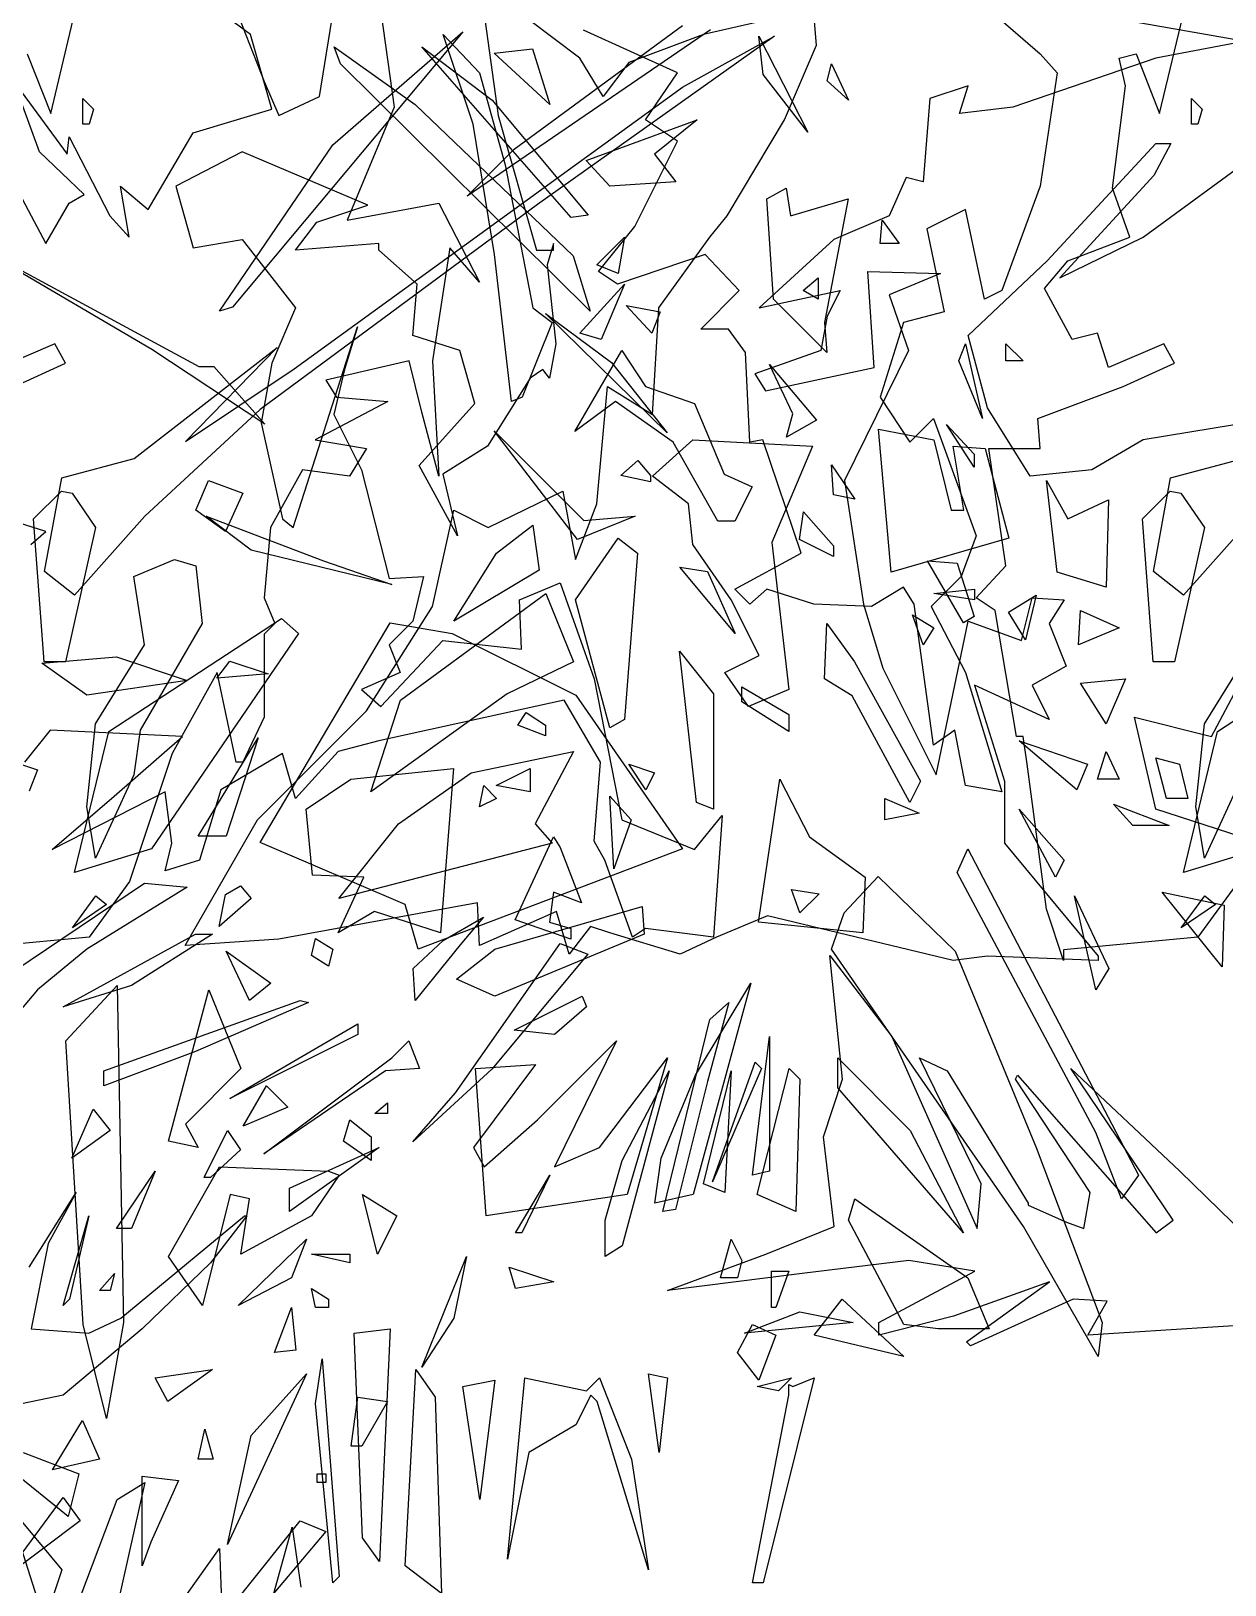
# Model space of a CAD drawing. Extents: x 8.11 to 10.83, y 1.53 to 10.16.
# Drawn here: x 9.169 to 9.848, y 8.747 to 9.63 of the extents above; entities that cross this region are included whole.
import ezdxf

# ---------------------------------------------------------------- set-up
doc = ezdxf.new("R2010")
doc.units = 0
doc.layers.get('0').update_dxf_attribs({"linetype": 'CONTINUOUS'})

msp = doc.modelspace()

# ---------------------------------------------------------------- linework, layer by layer
at = {"color": 0}
for p, q in [((9.41807, 9.70467), (9.43505, 9.58215)), ((9.29434, 9.62824), (9.22519, 9.67919)), ((9.36503, 9.66585), (9.37595, 9.587)), ((9.28012, 9.65736), (9.30196, 9.60156)), ((9.33349, 9.59307), (9.3432, 9.65372)), ((9.61613, 9.62218), (9.61371, 9.65129)), ((9.18065, 9.58336), (9.19521, 9.64401)), ((9.71648, 9.64037), (9.74316, 9.61733)), ((9.81109, 9.58336), (9.82565, 9.64401)), ((9.55569, 9.63103), (9.4174, 9.53641)), ((9.44409, 9.5631), (9.53992, 9.63346)), ((9.48149, 9.6149), (9.45237, 9.63674)), ((9.53695, 9.60641), (9.48357, 9.63067)), ((9.5943, 9.63795), (9.55184, 9.62824)), ((9.7896, 9.63674), (9.85995, 9.6246)), ((9.41497, 9.62982), (9.28397, 9.47334)), ((9.30647, 9.58579), (9.29434, 9.62824)), ((9.34098, 9.56553), (9.41497, 9.62982)), ((9.40385, 9.62824), (9.42447, 9.60641)), ((9.42083, 9.5773), (9.40385, 9.62824)), ((9.59208, 9.62739), (9.45743, 9.53156)), ((9.55184, 9.62824), (9.50939, 9.61247)), ((9.53992, 9.59828), (9.59208, 9.62739)), ((9.58325, 9.62739), (9.61115, 9.57281)), ((9.58567, 9.60556), (9.58325, 9.62739)), ((9.59794, 9.57972), (9.61613, 9.62218)), ((9.85995, 9.6246), (9.80901, 9.6149)), ((9.16731, 9.61733), (9.18065, 9.58336)), ((9.34185, 9.62133), (9.38795, 9.58857)), ((9.34549, 9.61162), (9.34185, 9.62133)), ((9.39159, 9.62133), (9.43162, 9.591)), ((9.4765, 9.52428), (9.39159, 9.62133)), ((9.43283, 9.61769), (9.45466, 9.62011)), ((9.46437, 9.58857), (9.43283, 9.61769)), ((9.45466, 9.62011), (9.46437, 9.58857)), ((9.49483, 9.59307), (9.48149, 9.6149)), ((9.80901, 9.6149), (9.72773, 9.587)), ((9.74316, 9.61733), (9.75287, 9.60641)), ((9.78805, 9.6149), (9.79775, 9.61733)), ((9.79168, 9.59913), (9.78805, 9.6149)), ((9.79775, 9.61733), (9.81109, 9.58336)), ((9.48742, 9.47091), (9.34549, 9.61162)), ((9.42447, 9.60641), (9.43903, 9.55425)), ((9.50939, 9.61247), (9.49483, 9.59307)), ((9.51875, 9.57972), (9.53695, 9.60641)), ((9.61115, 9.57281), (9.58567, 9.60556)), ((9.62206, 9.60192), (9.62449, 9.61162)), ((9.62449, 9.61162), (9.6342, 9.591)), ((9.75287, 9.60641), (9.74316, 9.54212)), ((9.15969, 9.60156), (9.19002, 9.56031)), ((9.17425, 9.56153), (9.15969, 9.60156)), ((9.30196, 9.60156), (9.31045, 9.58215)), ((9.31914, 9.43816), (9.53992, 9.59828)), ((9.6342, 9.591), (9.62206, 9.60192)), ((9.70226, 9.59913), (9.68042, 9.59185)), ((9.69741, 9.58336), (9.70226, 9.59913)), ((9.78441, 9.54091), (9.79168, 9.59913)), ((9.19885, 9.59185), (9.20491, 9.58579)), ((9.19885, 9.5773), (9.19885, 9.59185)), ((9.31045, 9.58215), (9.33349, 9.59307)), ((9.37595, 9.587), (9.35533, 9.53727)), ((9.38795, 9.58857), (9.47771, 9.50245)), ((9.43162, 9.591), (9.4862, 9.5255)), ((9.68042, 9.59185), (9.67679, 9.54454)), ((9.72773, 9.587), (9.69741, 9.58336)), ((9.82929, 9.59185), (9.83535, 9.58579)), ((9.82929, 9.5773), (9.82929, 9.59185)), ((9.20491, 9.58579), (9.20249, 9.5773)), ((9.26158, 9.57244), (9.30647, 9.58579)), ((9.43505, 9.58215), (9.45688, 9.50573)), ((9.48512, 9.55667), (9.5482, 9.57972)), ((9.53695, 9.56759), (9.51875, 9.57972)), ((9.5482, 9.57972), (9.52394, 9.56031)), ((9.56519, 9.52514), (9.59794, 9.57972)), ((9.80173, 9.51301), (9.89271, 9.57972)), ((9.83535, 9.58579), (9.83293, 9.5773)), ((9.19002, 9.56031), (9.19123, 9.57002)), ((9.19123, 9.57002), (9.21428, 9.52514)), ((9.20249, 9.5773), (9.19885, 9.5773)), ((9.23611, 9.52877), (9.26158, 9.57244)), ((9.43296, 9.5033), (9.42083, 9.5773)), ((9.83293, 9.5773), (9.82929, 9.5773)), ((9.19972, 9.53727), (9.17425, 9.56153)), ((9.28948, 9.56153), (9.25188, 9.54212)), ((9.27669, 9.47091), (9.34098, 9.56553)), ((9.36105, 9.5312), (9.28948, 9.56153)), ((9.4174, 9.53641), (9.44409, 9.5631)), ((9.51268, 9.51907), (9.53695, 9.56759)), ((9.52394, 9.56031), (9.53607, 9.54454)), ((9.74714, 9.49966), (9.80901, 9.56638)), ((9.8175, 9.56638), (9.80779, 9.54818)), ((9.80901, 9.56638), (9.8175, 9.56638)), ((9.43903, 9.55425), (9.4548, 9.47297)), ((9.49847, 9.54212), (9.48512, 9.55667)), ((9.15605, 9.55061), (9.17788, 9.50937)), ((9.22034, 9.54212), (9.23611, 9.52877)), ((9.22519, 9.51301), (9.22034, 9.54212)), ((9.25188, 9.54212), (9.26158, 9.50694)), ((9.53607, 9.54454), (9.49847, 9.54212)), ((9.66708, 9.54697), (9.65738, 9.52514)), ((9.67679, 9.54454), (9.66708, 9.54697)), ((9.74316, 9.54212), (9.72133, 9.48268)), ((9.80779, 9.54818), (9.75442, 9.48996)), ((9.19123, 9.53241), (9.19972, 9.53727)), ((9.35533, 9.53727), (9.34926, 9.52271)), ((9.58789, 9.53484), (9.59881, 9.54091)), ((9.59153, 9.47783), (9.58789, 9.53484)), ((9.59881, 9.54091), (9.60124, 9.52514)), ((9.60124, 9.52514), (9.63399, 9.53484)), ((9.63399, 9.53484), (9.62065, 9.46448)), ((9.79411, 9.51301), (9.78441, 9.54091)), ((9.17788, 9.50937), (9.19123, 9.53241)), ((9.21428, 9.52514), (9.22519, 9.51301)), ((9.45743, 9.53156), (9.29974, 9.41511)), ((9.33194, 9.5215), (9.36105, 9.5312)), ((9.34926, 9.52271), (9.40142, 9.53241)), ((9.40142, 9.53241), (9.42447, 9.48753)), ((9.4862, 9.5255), (9.4765, 9.52428)), ((9.55548, 9.51301), (9.56519, 9.52514)), ((9.65738, 9.52514), (9.62584, 9.51179)), ((9.70071, 9.52877), (9.67887, 9.51786)), ((9.71162, 9.47783), (9.70071, 9.52877)), ((9.31981, 9.50573), (9.33194, 9.5215)), ((9.49206, 9.4936), (9.51268, 9.51907)), ((9.65218, 9.50937), (9.6534, 9.52271)), ((9.6534, 9.52271), (9.6631, 9.50937)), ((9.67887, 9.51786), (9.68858, 9.47055)), ((9.13503, 9.50981), (9.26483, 9.43946)), ((9.23814, 9.44916), (9.13503, 9.50981)), ((9.26158, 9.50694), (9.28948, 9.51179)), ((9.28948, 9.51179), (9.31981, 9.47297)), ((9.36712, 9.50937), (9.31981, 9.50573)), ((9.36712, 9.50573), (9.36712, 9.50937)), ((9.40749, 9.50694), (9.39779, 9.44265)), ((9.42447, 9.48753), (9.40749, 9.50694)), ((9.46659, 9.50937), (9.46295, 9.49724)), ((9.46659, 9.50573), (9.46659, 9.50937)), ((9.49119, 9.49724), (9.50696, 9.51301)), ((9.50696, 9.51301), (9.50332, 9.49238)), ((9.52637, 9.47297), (9.55548, 9.51301)), ((9.62584, 9.51179), (9.58338, 9.47297)), ((9.6631, 9.50937), (9.65218, 9.50937)), ((9.75442, 9.48996), (9.80173, 9.51301)), ((9.75893, 9.49966), (9.79411, 9.51301)), ((9.38895, 9.48632), (9.36712, 9.50573)), ((9.44267, 9.4196), (9.43296, 9.5033)), ((9.45688, 9.50573), (9.46659, 9.50573)), ((9.47771, 9.50245), (9.48742, 9.47091)), ((9.55271, 9.5033), (9.50298, 9.48632)), ((9.57212, 9.48268), (9.55271, 9.5033)), ((9.70226, 9.45721), (9.74714, 9.49966)), ((9.74559, 9.48389), (9.75893, 9.49966)), ((9.46295, 9.49724), (9.4678, 9.45235)), ((9.50332, 9.49238), (9.49119, 9.49724)), ((9.50298, 9.48632), (9.49206, 9.4936)), ((9.60851, 9.48268), (9.61701, 9.48996)), ((9.61701, 9.48996), (9.61701, 9.47783)), ((9.64525, 9.4936), (9.68649, 9.49238)), ((9.64889, 9.43901), (9.64525, 9.4936)), ((9.68649, 9.49238), (9.65738, 9.48025)), ((9.38653, 9.45721), (9.38895, 9.48632)), ((9.48149, 9.45842), (9.50696, 9.48632)), ((9.50696, 9.48632), (9.49362, 9.45478)), ((9.55029, 9.46084), (9.57212, 9.48268)), ((9.60643, 9.47783), (9.62948, 9.48268)), ((9.61701, 9.47783), (9.60851, 9.48268)), ((9.62948, 9.48268), (9.6222, 9.46812)), ((9.65738, 9.48025), (9.66829, 9.44871)), ((9.72133, 9.48268), (9.71162, 9.47783)), ((9.76136, 9.45478), (9.74559, 9.48389)), ((9.28397, 9.47334), (9.27669, 9.47091)), ((9.31981, 9.47297), (9.30647, 9.44144)), ((9.4548, 9.47297), (9.46572, 9.46448)), ((9.50783, 9.47419), (9.52724, 9.47055)), ((9.52239, 9.45842), (9.50783, 9.47419)), ((9.52273, 9.41232), (9.52637, 9.47297)), ((9.58338, 9.47297), (9.60643, 9.47783)), ((9.62186, 9.4475), (9.59153, 9.47783)), ((9.46572, 9.46448), (9.44873, 9.42203)), ((9.46194, 9.4697), (9.49955, 9.4418)), ((9.53109, 9.40177), (9.46194, 9.4697)), ((9.52724, 9.47055), (9.52239, 9.45842)), ((9.6222, 9.46812), (9.61856, 9.44871)), ((9.62065, 9.46448), (9.62186, 9.4475)), ((9.66553, 9.46448), (9.65218, 9.42203)), ((9.68858, 9.47055), (9.66553, 9.46448)), ((9.3186, 9.34803), (9.35499, 9.46206)), ((9.35499, 9.46206), (9.34771, 9.4378)), ((9.41322, 9.44871), (9.38653, 9.45721)), ((9.49362, 9.45478), (9.48149, 9.45842)), ((9.56606, 9.46084), (9.55029, 9.46084)), ((9.57576, 9.4475), (9.56606, 9.46084)), ((9.71318, 9.41596), (9.70226, 9.45721)), ((9.77591, 9.45842), (9.76136, 9.45478)), ((9.78198, 9.43901), (9.77591, 9.45842)), ((9.18308, 9.45235), (9.15154, 9.43901)), ((9.18914, 9.44144), (9.18308, 9.45235)), ((9.22817, 9.38721), (9.30944, 9.45029)), ((9.30243, 9.40671), (9.23814, 9.44916)), ((9.30944, 9.45029), (9.25728, 9.39691)), ((9.42171, 9.41839), (9.41322, 9.44871)), ((9.4678, 9.45235), (9.46416, 9.43294)), ((9.47872, 9.40262), (9.50541, 9.44871)), ((9.50541, 9.44871), (9.51875, 9.42809)), ((9.57819, 9.39655), (9.57576, 9.4475)), ((9.61856, 9.44871), (9.58096, 9.43537)), ((9.66829, 9.44871), (9.6319, 9.37472)), ((9.69707, 9.44265), (9.70071, 9.45235)), ((9.70071, 9.45235), (9.71041, 9.4099)), ((9.72375, 9.45235), (9.73346, 9.44265)), ((9.72375, 9.44265), (9.72375, 9.45235)), ((9.81352, 9.45235), (9.78198, 9.43901)), ((9.81958, 9.44144), (9.81352, 9.45235)), ((9.16003, 9.42809), (9.18914, 9.44144)), ((9.25728, 9.39691), (9.31914, 9.43816)), ((9.26483, 9.43946), (9.27332, 9.43946)), ((9.27332, 9.43946), (9.30243, 9.40671)), ((9.30647, 9.44144), (9.3004, 9.40747)), ((9.38444, 9.44265), (9.33713, 9.43173)), ((9.34771, 9.4378), (9.34165, 9.41232)), ((9.39172, 9.41354), (9.38444, 9.44265)), ((9.39779, 9.44265), (9.40142, 9.37714)), ((9.46052, 9.4378), (9.45325, 9.43294)), ((9.46416, 9.43294), (9.46052, 9.4378)), ((9.49955, 9.4418), (9.53109, 9.40177)), ((9.58702, 9.42567), (9.64889, 9.43901)), ((9.58931, 9.44058), (9.616, 9.40904)), ((9.60266, 9.41268), (9.58931, 9.44058)), ((9.71041, 9.4099), (9.69707, 9.44265)), ((9.73346, 9.44265), (9.72375, 9.44265)), ((9.79047, 9.42809), (9.81958, 9.44144)), ((10.07466, 9.44265), (9.80173, 9.39777)), ((9.33713, 9.43173), (9.3432, 9.42203)), ((9.45325, 9.43294), (9.42898, 9.39413)), ((9.49119, 9.36137), (9.49726, 9.42809)), ((9.49726, 9.42809), (9.52273, 9.41232)), ((9.51875, 9.42809), (9.54665, 9.41839)), ((9.58096, 9.43537), (9.58702, 9.42567)), ((9.74195, 9.4099), (9.79047, 9.42809)), ((9.37231, 9.4196), (9.33107, 9.39777)), ((9.3432, 9.42203), (9.37231, 9.4196)), ((9.39017, 9.38321), (9.42171, 9.41839)), ((9.44873, 9.42203), (9.44267, 9.4196)), ((9.50177, 9.4196), (9.47872, 9.40262)), ((9.53452, 9.39655), (9.50177, 9.4196)), ((9.54665, 9.41839), (9.56363, 9.37836)), ((9.65218, 9.42203), (9.66917, 9.39655)), ((9.29974, 9.41511), (9.23423, 9.35446)), ((9.34165, 9.41232), (9.35742, 9.38078)), ((9.40142, 9.37714), (9.39172, 9.41354)), ((9.59902, 9.39934), (9.60266, 9.41268)), ((9.66917, 9.39655), (9.68251, 9.4099)), ((9.68251, 9.4099), (9.70677, 9.34318)), ((9.73744, 9.37714), (9.71318, 9.41596)), ((9.74316, 9.39291), (9.74195, 9.4099)), ((9.3004, 9.40747), (9.31253, 9.35288)), ((9.43283, 9.40298), (9.48378, 9.35203)), ((9.48014, 9.34111), (9.43283, 9.40298)), ((9.616, 9.40904), (9.59902, 9.39934)), ((9.65131, 9.40383), (9.68285, 9.39777)), ((9.65859, 9.32256), (9.65131, 9.40383)), ((9.69, 9.40662), (9.70576, 9.38964)), ((9.70576, 9.38236), (9.69, 9.40662)), ((9.33107, 9.39777), (9.36018, 9.39291)), ((9.36018, 9.39291), (9.35048, 9.37714)), ((9.42898, 9.39413), (9.40351, 9.37836)), ((9.52273, 9.37714), (9.54578, 9.39777)), ((9.55999, 9.35167), (9.53452, 9.39655)), ((9.54578, 9.39777), (9.61371, 9.39413)), ((9.58547, 9.39777), (9.57819, 9.39655)), ((9.6073, 9.33347), (9.58547, 9.39777)), ((9.61371, 9.39413), (9.59066, 9.33954)), ((9.68285, 9.39777), (9.69256, 9.35774)), ((9.69377, 9.39413), (9.71196, 9.39291)), ((9.69983, 9.35774), (9.69377, 9.39413)), ((9.71196, 9.39291), (9.72531, 9.34197)), ((9.71405, 9.39291), (9.74316, 9.39291)), ((9.72375, 9.3262), (9.71405, 9.39291)), ((9.80173, 9.39777), (9.77262, 9.38078)), ((9.18692, 9.37629), (9.22817, 9.38721)), ((9.412, 9.34318), (9.39017, 9.38321)), ((9.50474, 9.37751), (9.51444, 9.386)), ((9.51444, 9.386), (9.52172, 9.37751)), ((9.62449, 9.38357), (9.63783, 9.36416)), ((9.6257, 9.36659), (9.62449, 9.38357)), ((9.70576, 9.38964), (9.70576, 9.38236)), ((9.81736, 9.37629), (9.85861, 9.38721)), ((9.17722, 9.32292), (9.18692, 9.37629)), ((9.26314, 9.35774), (9.27042, 9.37472)), ((9.27042, 9.37472), (9.28983, 9.36744)), ((9.32379, 9.38078), (9.30559, 9.34803)), ((9.35048, 9.37714), (9.32379, 9.38078)), ((9.35742, 9.38078), (9.37318, 9.31892)), ((9.40351, 9.37836), (9.412, 9.34318)), ((9.52172, 9.37387), (9.50474, 9.37751)), ((9.52172, 9.37751), (9.52172, 9.37387)), ((9.54335, 9.36137), (9.52273, 9.37714)), ((9.56363, 9.37836), (9.5794, 9.37108)), ((9.6319, 9.37472), (9.64282, 9.30436)), ((9.77262, 9.38078), (9.73744, 9.37714)), ((9.7468, 9.37472), (9.75893, 9.35288)), ((9.75287, 9.32256), (9.7468, 9.37472)), ((9.80766, 9.32292), (9.81736, 9.37629)), ((9.17788, 9.34561), (9.09782, 9.37108)), ((9.17095, 9.35288), (9.18672, 9.36865)), ((9.18672, 9.36865), (9.19278, 9.36744)), ((9.19278, 9.36744), (9.20613, 9.34803)), ((9.28983, 9.36744), (9.28012, 9.34561)), ((9.42932, 9.34803), (9.47178, 9.36865)), ((9.47178, 9.36865), (9.47906, 9.32984)), ((9.5794, 9.37108), (9.5697, 9.35167)), ((9.63783, 9.36416), (9.6257, 9.36659)), ((9.80139, 9.35288), (9.81716, 9.36865)), ((9.81716, 9.36865), (9.82322, 9.36744)), ((9.82322, 9.36744), (9.83657, 9.34803)), ((9.28012, 9.34561), (9.26314, 9.35774)), ((9.39779, 9.30315), (9.40992, 9.35774)), ((9.40992, 9.35774), (9.42932, 9.34803)), ((9.47906, 9.32984), (9.49119, 9.36137)), ((9.54578, 9.33833), (9.54335, 9.36137)), ((9.6063, 9.34111), (9.60872, 9.35688)), ((9.60872, 9.35688), (9.6257, 9.33748)), ((9.69256, 9.35774), (9.69983, 9.35774)), ((9.75893, 9.35288), (9.78198, 9.3638)), ((9.78198, 9.3638), (9.78077, 9.31407)), ((9.17701, 9.27161), (9.17095, 9.35288)), ((9.20613, 9.34803), (9.18914, 9.27161)), ((9.23423, 9.35446), (9.1942, 9.30958)), ((9.26907, 9.35446), (9.33579, 9.32898)), ((9.29454, 9.33505), (9.26907, 9.35446)), ((9.30559, 9.34803), (9.30196, 9.308)), ((9.31253, 9.35288), (9.3186, 9.34803)), ((9.43418, 9.33347), (9.4548, 9.34924)), ((9.4548, 9.34924), (9.45844, 9.32377)), ((9.51289, 9.35446), (9.48014, 9.34111)), ((9.48378, 9.35203), (9.51289, 9.35446)), ((9.5697, 9.35167), (9.55999, 9.35167)), ((9.80745, 9.27161), (9.80139, 9.35288)), ((9.83657, 9.34803), (9.81958, 9.27161)), ((9.86467, 9.35446), (9.82464, 9.30958)), ((9.16939, 9.33833), (9.17788, 9.34561)), ((9.47906, 9.30679), (9.50332, 9.34197)), ((9.50332, 9.34197), (9.51424, 9.33347)), ((9.59066, 9.33954), (9.60036, 9.25584)), ((9.6257, 9.33141), (9.6063, 9.34111)), ((9.72531, 9.34197), (9.65859, 9.32256)), ((9.70677, 9.34318), (9.69828, 9.32013)), ((9.3746, 9.31564), (9.29454, 9.33505)), ((9.40992, 9.29466), (9.43418, 9.33347)), ((9.51424, 9.33347), (9.50696, 9.23886)), ((9.56761, 9.30679), (9.54578, 9.33833)), ((9.5697, 9.31285), (9.6073, 9.33347)), ((9.6257, 9.33748), (9.6257, 9.33141)), ((9.1942, 9.30958), (9.17722, 9.32292)), ((9.22796, 9.32013), (9.25101, 9.32984)), ((9.25101, 9.32984), (9.26314, 9.3262)), ((9.26314, 9.3262), (9.26678, 9.29344)), ((9.33579, 9.32898), (9.3746, 9.31564)), ((9.45844, 9.32377), (9.40992, 9.29466)), ((9.53836, 9.32534), (9.55413, 9.32292)), ((9.5699, 9.28774), (9.53836, 9.32534)), ((9.55413, 9.32292), (9.5699, 9.28774)), ((9.67908, 9.32898), (9.69606, 9.32777)), ((9.6997, 9.29381), (9.67908, 9.32898)), ((9.69606, 9.32777), (9.70576, 9.29744)), ((9.70677, 9.308), (9.72375, 9.3262)), ((9.78077, 9.31407), (9.75287, 9.32256)), ((9.82464, 9.30958), (9.80766, 9.32292)), ((9.23403, 9.28131), (9.22796, 9.32013)), ((9.37318, 9.31892), (9.39259, 9.32013)), ((9.39259, 9.32013), (9.38653, 9.29466)), ((9.44718, 9.30679), (9.47023, 9.31649)), ((9.47023, 9.31649), (9.48964, 9.26191)), ((9.57819, 9.30436), (9.5697, 9.31285)), ((9.58789, 9.31285), (9.57819, 9.30436)), ((9.61458, 9.30436), (9.58789, 9.31285)), ((9.66553, 9.31407), (9.64733, 9.30315)), ((9.67159, 9.30436), (9.66553, 9.31407)), ((9.69828, 9.32013), (9.6813, 9.30315)), ((9.68285, 9.31043), (9.7059, 9.31285)), ((9.7059, 9.31285), (9.7059, 9.30679)), ((9.30196, 9.308), (9.30802, 9.29344)), ((9.37959, 9.24977), (9.46208, 9.31043)), ((9.44839, 9.27889), (9.44718, 9.30679)), ((9.46208, 9.31043), (9.47785, 9.27161)), ((9.49847, 9.23401), (9.47906, 9.30679)), ((9.58338, 9.27525), (9.56761, 9.30679)), ((9.64733, 9.30315), (9.61458, 9.30436)), ((9.64282, 9.30436), (9.65374, 9.26797)), ((9.68251, 9.2243), (9.67159, 9.30436)), ((9.7059, 9.30679), (9.68285, 9.31043)), ((9.71769, 9.30072), (9.70677, 9.308)), ((9.72517, 9.29987), (9.74094, 9.30958)), ((9.73259, 9.28374), (9.73865, 9.308)), ((9.74094, 9.30958), (9.73488, 9.2841)), ((9.73865, 9.308), (9.75685, 9.30679)), ((9.75685, 9.30679), (9.74836, 9.29344)), ((9.21361, 9.23194), (9.31187, 9.29623)), ((9.31187, 9.29623), (9.32157, 9.28774)), ((9.36018, 9.24371), (9.39779, 9.30315)), ((9.38653, 9.29466), (9.37318, 9.28131)), ((9.67072, 9.2983), (9.68285, 9.29102)), ((9.67679, 9.28131), (9.67072, 9.2983)), ((9.6813, 9.30315), (9.70071, 9.26554)), ((9.68406, 9.20732), (9.70226, 9.29466)), ((9.70576, 9.29744), (9.6997, 9.29381)), ((9.70226, 9.29466), (9.73259, 9.28374)), ((9.72982, 9.22915), (9.71769, 9.30072)), ((9.73488, 9.2841), (9.72517, 9.29987)), ((9.765, 9.28131), (9.76621, 9.30072)), ((9.76621, 9.30072), (9.78805, 9.29102)), ((9.84405, 9.23194), (9.94231, 9.29623)), ((9.26678, 9.29344), (9.2316, 9.23279)), ((9.32157, 9.28774), (9.23787, 9.16522)), ((9.29974, 9.16886), (9.37373, 9.29381)), ((9.30802, 9.29344), (9.30196, 9.28738)), ((9.30196, 9.28738), (9.30196, 9.24007)), ((9.37373, 9.29381), (9.40891, 9.28774)), ((9.40891, 9.28774), (9.47927, 9.25256)), ((9.62065, 9.26191), (9.62186, 9.29344)), ((9.62186, 9.29344), (9.63763, 9.27161)), ((9.68285, 9.29102), (9.67679, 9.28131)), ((9.74836, 9.29344), (9.75806, 9.26918)), ((9.78805, 9.29102), (9.765, 9.28131)), ((9.20613, 9.23643), (9.23403, 9.28131)), ((9.36833, 9.24614), (9.40351, 9.28374)), ((9.37318, 9.28131), (9.37925, 9.26554)), ((9.40351, 9.28374), (9.44839, 9.27889)), ((9.53816, 9.27767), (9.55757, 9.25341)), ((9.54786, 9.19155), (9.53816, 9.27767)), ((9.83657, 9.23643), (9.86447, 9.28131)), ((9.17567, 9.27076), (9.21812, 9.2744)), ((9.20114, 9.25256), (9.17567, 9.27076)), ((9.18914, 9.27161), (9.17701, 9.27161)), ((9.21812, 9.2744), (9.25815, 9.26105)), ((9.27513, 9.26227), (9.28241, 9.27197)), ((9.28241, 9.27197), (9.30425, 9.26469)), ((9.47785, 9.27161), (9.44024, 9.25341)), ((9.56397, 9.26554), (9.58338, 9.27525)), ((9.63763, 9.27161), (9.67523, 9.20368)), ((9.75806, 9.26918), (9.73865, 9.25827)), ((9.81958, 9.27161), (9.80745, 9.27161)), ((9.25815, 9.26105), (9.20114, 9.25256)), ((9.27527, 9.26554), (9.24979, 9.21945)), ((9.30425, 9.26469), (9.27513, 9.26227)), ((9.28619, 9.2146), (9.27527, 9.26554)), ((9.37925, 9.26554), (9.35742, 9.25584)), ((9.48964, 9.26191), (9.50541, 9.18184)), ((9.57732, 9.24614), (9.56397, 9.26554)), ((9.63641, 9.2522), (9.62065, 9.26191)), ((9.65374, 9.26797), (9.68406, 9.20732)), ((9.70071, 9.26554), (9.72133, 9.19761)), ((9.76621, 9.25948), (9.79168, 9.26191)), ((9.78077, 9.23643), (9.76621, 9.25948)), ((9.79168, 9.26191), (9.78077, 9.23643)), ((9.84055, 9.22915), (9.85995, 9.26554)), ((9.35742, 9.25584), (9.36833, 9.24614)), ((9.44024, 9.25341), (9.36261, 9.19761)), ((9.47927, 9.25256), (9.53992, 9.16522)), ((9.55757, 9.25341), (9.55757, 9.18791)), ((9.57354, 9.25741), (9.60023, 9.24164)), ((9.57354, 9.24892), (9.57354, 9.25741)), ((9.60036, 9.25584), (9.57732, 9.24614)), ((9.66917, 9.19155), (9.63641, 9.2522)), ((9.7059, 9.25827), (9.72288, 9.20368)), ((9.74836, 9.23886), (9.7059, 9.25827)), ((9.73865, 9.25827), (9.74836, 9.23886)), ((9.29832, 9.18184), (9.36018, 9.24371)), ((9.36261, 9.19761), (9.37959, 9.24977)), ((9.47265, 9.24977), (9.36712, 9.22673)), ((9.44617, 9.23558), (9.45103, 9.24286)), ((9.45103, 9.24286), (9.46194, 9.23558)), ((9.49328, 9.2146), (9.47265, 9.24977)), ((9.60023, 9.23194), (9.57354, 9.24892)), ((9.60023, 9.24164), (9.60023, 9.23194)), ((9.18031, 9.23279), (9.16575, 9.2146)), ((9.25552, 9.22915), (9.18031, 9.23279)), ((9.20127, 9.18912), (9.20613, 9.23643)), ((9.2316, 9.23279), (9.22796, 9.20732)), ((9.30196, 9.24007), (9.28983, 9.2146)), ((9.46194, 9.22951), (9.44617, 9.23558)), ((9.46194, 9.23558), (9.46194, 9.22951)), ((9.50696, 9.23886), (9.49847, 9.23401)), ((9.69464, 9.23279), (9.68251, 9.2243)), ((9.70071, 9.20125), (9.69464, 9.23279)), ((9.79688, 9.24007), (9.84055, 9.22915)), ((9.80901, 9.18791), (9.79688, 9.24007)), ((9.83171, 9.18912), (9.83657, 9.23643)), ((9.1942, 9.15188), (9.21361, 9.23194)), ((9.2167, 9.19519), (9.25552, 9.22915)), ((9.26456, 9.1725), (9.29852, 9.2283)), ((9.29852, 9.2283), (9.28033, 9.1725)), ((9.36712, 9.22673), (9.34407, 9.22066)), ((9.73346, 9.22915), (9.72982, 9.22915)), ((9.73137, 9.22673), (9.77019, 9.21338)), ((9.76412, 9.19883), (9.73137, 9.22673)), ((9.73588, 9.21338), (9.73346, 9.22915)), ((9.82464, 9.15188), (9.84405, 9.23194)), ((9.24979, 9.21945), (9.22553, 9.14667)), ((9.31253, 9.21945), (9.27735, 9.19883)), ((9.31981, 9.19397), (9.31253, 9.21945)), ((9.34407, 9.22066), (9.31981, 9.19397)), ((9.41962, 9.20853), (9.47785, 9.22066)), ((9.47785, 9.22066), (9.45601, 9.17942)), ((9.77591, 9.20489), (9.78077, 9.22066)), ((9.78077, 9.22066), (9.78805, 9.20489)), ((9.80901, 9.21702), (9.82235, 9.21338)), ((9.81507, 9.19397), (9.80901, 9.21702)), ((9.16232, 9.21374), (9.17324, 9.21011)), ((9.17324, 9.21011), (9.16839, 9.19798)), ((9.22796, 9.20732), (9.20613, 9.16001)), ((9.28983, 9.2146), (9.28619, 9.2146)), ((9.35135, 9.20489), (9.40958, 9.21096)), ((9.37838, 9.17942), (9.41962, 9.20853)), ((9.40958, 9.21096), (9.4023, 9.11755)), ((9.43384, 9.20125), (9.45325, 9.21096)), ((9.45325, 9.21096), (9.45325, 9.19761)), ((9.48964, 9.16971), (9.49328, 9.2146)), ((9.50939, 9.21338), (9.52394, 9.20853)), ((9.51909, 9.19883), (9.50939, 9.21338)), ((9.52394, 9.20853), (9.51909, 9.19883)), ((9.7468, 9.1309), (9.73588, 9.21338)), ((9.77019, 9.21338), (9.76412, 9.19883)), ((9.82235, 9.21338), (9.8272, 9.19397)), ((9.8584, 9.20732), (9.83657, 9.16001)), ((9.24582, 9.19761), (9.18152, 9.16486)), ((9.24945, 9.1685), (9.24582, 9.19761)), ((9.27735, 9.19883), (9.26522, 9.1588)), ((9.32588, 9.18791), (9.35135, 9.20489)), ((9.42447, 9.18912), (9.4269, 9.20125)), ((9.4269, 9.20125), (9.43418, 9.19397)), ((9.45325, 9.19761), (9.43384, 9.20125)), ((9.58304, 9.12362), (9.59517, 9.20489)), ((9.59517, 9.20489), (9.61215, 9.17214)), ((9.67523, 9.20368), (9.66917, 9.19155)), ((9.72133, 9.19761), (9.70071, 9.20125)), ((9.72288, 9.20368), (9.72288, 9.1685)), ((9.78805, 9.20489), (9.77591, 9.20489)), ((9.18152, 9.16486), (9.2167, 9.19519)), ((9.20613, 9.16001), (9.20127, 9.18912)), ((9.43418, 9.19397), (9.42447, 9.18912)), ((9.49847, 9.19519), (9.5106, 9.18184)), ((9.50089, 9.15394), (9.49847, 9.19519)), ((9.55757, 9.18791), (9.54786, 9.19155)), ((9.65495, 9.19397), (9.67436, 9.18548)), ((9.65495, 9.18184), (9.65495, 9.19397)), ((9.78495, 9.1907), (9.81649, 9.17857)), ((9.79587, 9.17857), (9.78495, 9.1907)), ((9.8272, 9.19397), (9.81507, 9.19397)), ((9.83657, 9.16001), (9.83171, 9.18912)), ((9.25707, 9.11028), (9.29832, 9.18184)), ((9.32952, 9.15031), (9.32588, 9.18791)), ((9.5106, 9.18184), (9.50089, 9.15394)), ((9.50541, 9.18184), (9.54665, 9.16486)), ((9.54665, 9.16486), (9.56242, 9.18427)), ((9.56242, 9.18427), (9.55757, 9.11513)), ((9.67436, 9.18548), (9.65495, 9.18184)), ((9.73137, 9.18791), (9.75685, 9.1588)), ((9.75199, 9.14909), (9.73137, 9.18791)), ((9.85753, 9.17214), (9.80901, 9.18791)), ((9.28033, 9.1725), (9.26456, 9.1725)), ((9.34441, 9.13696), (9.37838, 9.17942)), ((9.44475, 9.12483), (9.46659, 9.17214)), ((9.45601, 9.17942), (9.46572, 9.1685)), ((9.46659, 9.17214), (9.47023, 9.16607)), ((9.61215, 9.17214), (9.64369, 9.14909)), ((9.81649, 9.17857), (9.79587, 9.17857)), ((9.23787, 9.16522), (9.1942, 9.15188)), ((9.24582, 9.15273), (9.24945, 9.1685)), ((9.38222, 9.13368), (9.29974, 9.16886)), ((9.46572, 9.1685), (9.34441, 9.13696)), ((9.53992, 9.16522), (9.3895, 9.10821)), ((9.47023, 9.16607), (9.48236, 9.13454)), ((9.4957, 9.1588), (9.48964, 9.16971)), ((9.69606, 9.15188), (9.70213, 9.16522)), ((9.70213, 9.16522), (9.79917, 8.97963)), ((9.72288, 9.1685), (9.77626, 9.10421)), ((9.86831, 9.16522), (9.82464, 9.15188)), ((9.26522, 9.1588), (9.24582, 9.15273)), ((9.51147, 9.11513), (9.4957, 9.1588)), ((9.75685, 9.1588), (9.75199, 9.14909)), ((9.11501, 9.06575), (9.23389, 9.14581)), ((9.22553, 9.14667), (9.20249, 9.11513)), ((9.23389, 9.14581), (9.25815, 9.14339)), ((9.35863, 9.14909), (9.32952, 9.15031)), ((9.34407, 9.11755), (9.35863, 9.14909)), ((9.63177, 9.12883), (9.65118, 9.14945)), ((9.64369, 9.14909), (9.64248, 9.11755)), ((9.65118, 9.14945), (9.69485, 9.107)), ((9.77491, 9.00389), (9.69606, 9.15188)), ((9.85598, 9.14667), (9.83293, 9.11513)), ((9.19299, 9.12034), (9.20633, 9.13854)), ((9.25815, 9.14339), (9.20114, 9.10821)), ((9.20633, 9.13854), (9.2124, 9.13368)), ((9.27648, 9.12119), (9.28012, 9.13939)), ((9.29468, 9.13696), (9.27648, 9.12119)), ((9.28012, 9.13939), (9.28861, 9.14424)), ((9.28861, 9.14424), (9.29468, 9.13696)), ((9.46659, 9.1406), (9.46416, 9.12362)), ((9.48236, 9.13454), (9.46659, 9.1406)), ((9.60178, 9.14218), (9.61755, 9.13975)), ((9.60664, 9.12883), (9.60178, 9.14218)), ((9.61755, 9.13975), (9.60664, 9.12883)), ((9.76278, 9.13854), (9.78219, 9.09729)), ((9.77491, 9.08516), (9.76278, 9.13854)), ((9.81265, 9.1406), (9.84782, 9.13332)), ((9.84661, 9.09814), (9.81265, 9.1406)), ((9.82343, 9.12034), (9.83677, 9.13854)), ((9.83677, 9.13854), (9.84284, 9.13368)), ((9.2124, 9.13368), (9.19299, 9.12034)), ((9.42326, 9.13454), (9.31045, 9.11391)), ((9.36469, 9.12968), (9.34407, 9.11755)), ((9.4023, 9.11755), (9.36469, 9.12968)), ((9.3895, 9.10821), (9.38222, 9.13368)), ((9.42447, 9.11028), (9.42326, 9.13454)), ((9.46814, 9.12968), (9.42447, 9.11028)), ((9.43317, 9.10821), (9.51687, 9.13247)), ((9.47542, 9.10542), (9.46814, 9.12968)), ((9.51687, 9.13247), (9.51808, 9.1167)), ((9.58823, 9.12726), (9.55912, 9.11513)), ((9.69377, 9.10178), (9.58823, 9.12726)), ((9.62449, 9.10821), (9.63177, 9.12883)), ((9.75651, 9.10178), (9.7468, 9.1309)), ((9.84284, 9.13368), (9.82343, 9.12034)), ((9.84782, 9.13332), (9.84661, 9.09814)), ((9.40372, 9.11306), (9.42676, 9.12641)), ((9.42676, 9.12641), (9.41342, 9.11064)), ((9.47629, 9.11391), (9.44475, 9.12483)), ((9.46416, 9.12362), (9.47629, 9.11998)), ((9.48755, 9.12119), (9.47542, 9.10542)), ((9.47629, 9.11998), (9.47629, 9.11391)), ((9.49847, 9.11755), (9.48755, 9.12119)), ((9.51875, 9.11998), (9.51147, 9.11513)), ((9.55757, 9.11513), (9.51875, 9.11998)), ((9.64248, 9.11755), (9.58304, 9.12362)), ((9.20249, 9.11513), (9.12606, 9.10785)), ((9.1878, 9.07546), (9.263, 9.1167)), ((9.27271, 9.1167), (9.22661, 9.08759)), ((9.31045, 9.11391), (9.25707, 9.11028)), ((9.263, 9.1167), (9.27271, 9.1167)), ((9.32885, 9.10457), (9.33127, 9.11428)), ((9.33127, 9.11428), (9.34098, 9.10821)), ((9.38673, 9.09729), (9.40372, 9.11306)), ((9.41342, 9.11064), (9.38795, 9.0791)), ((9.41081, 9.02655), (9.47025, 9.11146)), ((9.51808, 9.1167), (9.43317, 9.08152)), ((9.47025, 9.11146), (9.48602, 9.1054)), ((9.5385, 9.10542), (9.49847, 9.11755)), ((9.55912, 9.11513), (9.5385, 9.10542)), ((9.83293, 9.11513), (9.75651, 9.10785)), ((9.20114, 9.10821), (9.17324, 9.08516)), ((9.29367, 9.0791), (9.28033, 9.107)), ((9.28033, 9.107), (9.3058, 9.0888)), ((9.33855, 9.09851), (9.32885, 9.10457)), ((9.34098, 9.10821), (9.33855, 9.09851)), ((9.41134, 9.09123), (9.43317, 9.10821)), ((9.48602, 9.1054), (9.43143, 9.03989)), ((9.62362, 9.10457), (9.6588, 9.05848)), ((9.6309, 9.03421), (9.62362, 9.10457)), ((9.73366, 8.95051), (9.62449, 9.10821)), ((9.71318, 9.10421), (9.69377, 9.10178)), ((9.69485, 9.107), (9.74094, 8.9954)), ((9.77626, 9.10178), (9.71318, 9.10421)), ((9.75651, 9.10785), (9.75651, 9.10178)), ((9.77626, 9.10421), (9.77626, 9.10178)), ((9.38795, 9.0791), (9.38673, 9.09729)), ((9.78219, 9.09729), (9.77491, 9.08516)), ((9.17324, 9.08516), (9.1599, 9.06939)), ((9.22661, 9.08759), (9.1878, 9.07546)), ((9.18935, 9.05605), (9.21846, 9.08759)), ((9.21846, 9.08759), (9.2221, 8.89593)), ((9.24757, 8.99904), (9.27062, 9.08516)), ((9.27062, 9.08516), (9.28882, 9.04028)), ((9.3058, 9.0888), (9.29367, 9.0791)), ((9.43317, 9.08152), (9.41134, 9.09123)), ((9.57874, 9.0888), (9.54598, 8.96871)), ((9.5472, 9.03664), (9.57874, 9.0888)), ((9.21084, 9.03907), (9.32244, 9.0791)), ((9.3273, 9.07788), (9.263, 9.04998)), ((9.32244, 9.0791), (9.3273, 9.07788)), ((9.44409, 9.06211), (9.48291, 9.08152)), ((9.48533, 9.07546), (9.46714, 9.05969)), ((9.48291, 9.08152), (9.48533, 9.07546)), ((9.56626, 9.07788), (9.55413, 9.033)), ((9.55535, 9.06818), (9.56626, 9.07788)), ((9.28241, 9.0233), (9.3552, 9.06575)), ((9.3552, 9.06575), (9.3552, 9.05969)), ((9.52866, 8.95901), (9.55535, 9.06818)), ((9.3552, 9.05969), (9.28241, 9.0233)), ((9.46714, 9.05969), (9.44409, 9.06211)), ((9.57961, 8.97963), (9.58931, 9.05848)), ((9.58931, 9.05848), (9.58931, 8.98205)), ((9.6588, 9.05848), (9.70732, 8.9493)), ((9.19905, 8.89471), (9.18935, 9.05605)), ((9.263, 9.04998), (9.21084, 9.03058)), ((9.3746, 9.04634), (9.38431, 9.05605)), ((9.38431, 9.05605), (9.39037, 9.04028)), ((9.45743, 9.01117), (9.50231, 9.05605)), ((9.50231, 9.05605), (9.46714, 8.98448)), ((9.21084, 9.03058), (9.21084, 9.03907)), ((9.28882, 9.04028), (9.25728, 9.00874)), ((9.30182, 8.99176), (9.3746, 9.04634)), ((9.37096, 9.03907), (9.30182, 8.99176)), ((9.39037, 9.04028), (9.37096, 9.03907)), ((9.43143, 9.03989), (9.38655, 8.99865)), ((9.45622, 9.04271), (9.42104, 8.9954)), ((9.42225, 9.04028), (9.45622, 9.04271)), ((9.42832, 8.95658), (9.42225, 9.04028)), ((9.49261, 8.9954), (9.53143, 9.04634)), ((9.50561, 8.98812), (9.5323, 9.03907)), ((9.5323, 9.03907), (9.50561, 8.9396)), ((9.53143, 9.04634), (9.50838, 8.96871)), ((9.55171, 8.97478), (9.56748, 9.03907)), ((9.5569, 8.97599), (9.58116, 9.04392)), ((9.5848, 9.04028), (9.5569, 8.97599)), ((9.56748, 9.03907), (9.56384, 8.96992)), ((9.58116, 9.04392), (9.5848, 9.04028)), ((9.58237, 8.96871), (9.60057, 9.04028)), ((9.60057, 9.04028), (9.60664, 9.03421)), ((9.62813, 9.04634), (9.66937, 9.0051)), ((9.62813, 9.02936), (9.62813, 9.04634)), ((9.67457, 9.04634), (9.69034, 9.03907)), ((9.70974, 8.97478), (9.67457, 9.04634)), ((9.69034, 9.03907), (9.73643, 8.96386)), ((9.76069, 9.04028), (9.82256, 8.98205)), ((9.81892, 8.95415), (9.76069, 9.04028)), ((9.29003, 9.00753), (9.30337, 9.03058)), ((9.30337, 9.03058), (9.31551, 9.01844)), ((9.52779, 8.98933), (9.5472, 9.03664)), ((9.55413, 9.033), (9.53594, 8.96022)), ((9.60664, 9.03421), (9.60421, 8.95901)), ((9.61998, 9.00146), (9.6309, 9.03421)), ((9.72915, 9.03421), (9.73037, 9.03664)), ((9.77161, 8.96992), (9.72915, 9.03421)), ((9.73037, 9.03664), (9.80921, 8.94688)), ((9.3649, 9.01481), (9.37218, 9.02087)), ((9.37218, 9.02087), (9.37218, 9.01481)), ((9.38655, 8.99865), (9.41081, 9.02655)), ((9.6997, 8.94688), (9.62813, 9.02936)), ((9.19265, 8.98933), (9.20478, 9.01723)), ((9.20478, 9.01723), (9.21448, 9.0051)), ((9.31551, 9.01844), (9.29003, 9.00753)), ((9.37218, 9.01481), (9.3649, 9.01481)), ((9.21448, 9.0051), (9.19265, 8.98933)), ((9.25728, 9.00874), (9.26456, 8.9954)), ((9.26786, 8.97841), (9.2812, 9.0051)), ((9.2812, 9.0051), (9.28848, 8.99418)), ((9.34704, 8.99904), (9.35068, 9.01117)), ((9.35068, 9.01117), (9.36281, 9.00146)), ((9.42711, 8.98448), (9.45743, 9.01117)), ((9.66937, 9.0051), (9.6997, 8.94688)), ((9.78946, 8.96628), (9.77491, 9.00389)), ((9.26456, 8.9954), (9.24757, 8.99904)), ((9.31638, 8.97235), (9.36733, 8.9954)), ((9.36733, 8.9954), (9.31638, 8.95901)), ((9.36281, 8.98812), (9.34704, 8.99904)), ((9.36281, 9.00146), (9.36281, 8.98812)), ((9.42104, 8.9954), (9.42711, 8.98448)), ((9.46714, 8.98448), (9.49261, 8.9954)), ((9.62604, 8.95051), (9.61998, 9.00146)), ((9.74094, 8.9954), (9.77855, 8.89593)), ((9.28848, 8.99418), (9.2715, 8.97841)), ((9.49591, 8.95415), (9.50561, 8.98812)), ((9.52415, 8.96386), (9.52779, 8.98933)), ((9.21812, 8.9493), (9.23996, 8.98205)), ((9.23996, 8.98205), (9.22661, 8.9493)), ((9.24757, 8.93353), (9.27669, 8.98448)), ((9.2715, 8.97841), (9.26786, 8.97841)), ((9.27669, 8.98448), (9.33855, 8.98205)), ((9.34462, 8.97963), (9.32885, 8.95658)), ((9.33855, 8.98205), (9.34462, 8.97963)), ((9.44496, 8.94688), (9.46437, 8.97963)), ((9.46437, 8.97963), (9.4486, 8.94688)), ((9.58931, 8.98205), (9.57961, 8.97963)), ((9.79917, 8.97963), (9.78946, 8.96628)), ((9.82256, 8.98205), (9.87108, 8.93474)), ((9.16839, 8.92747), (9.19507, 8.96992)), ((9.19507, 8.96992), (9.1793, 8.94081)), ((9.28275, 8.96871), (9.26698, 8.90563)), ((9.29367, 8.96628), (9.28275, 8.96871)), ((9.31638, 8.95901), (9.31638, 8.97235)), ((9.35796, 8.96871), (9.37737, 8.95658)), ((9.36645, 8.93474), (9.35796, 8.96871)), ((9.50838, 8.96871), (9.42832, 8.95658)), ((9.54598, 8.96871), (9.52415, 8.96386)), ((9.56384, 8.96992), (9.55171, 8.97478)), ((9.60421, 8.95901), (9.58237, 8.96871)), ((9.70732, 8.9493), (9.70974, 8.97478)), ((9.76797, 8.9493), (9.77161, 8.96992)), ((9.28882, 8.93474), (9.29367, 8.96628)), ((9.53594, 8.96022), (9.52866, 8.95901)), ((9.6342, 8.95415), (9.63783, 8.96628)), ((9.63783, 8.96628), (9.70213, 8.9214)), ((9.73643, 8.96386), (9.73643, 8.96264)), ((9.73643, 8.96264), (9.75827, 8.95294)), ((9.1878, 8.90563), (9.20235, 8.95658)), ((9.20235, 8.95658), (9.19143, 8.90927)), ((9.22055, 8.89835), (9.2909, 8.95658)), ((9.29212, 8.95658), (9.2715, 8.92989)), ((9.32885, 8.95658), (9.28882, 8.93474)), ((9.2909, 8.95658), (9.29212, 8.95658)), ((9.37737, 8.95658), (9.36645, 8.93474)), ((9.49591, 8.93353), (9.49591, 8.95415)), ((9.58723, 8.93474), (9.62604, 8.95051)), ((9.66573, 8.89471), (9.6342, 8.95415)), ((9.77612, 8.87652), (9.73366, 8.95051)), ((9.75827, 8.95294), (9.76797, 8.9493)), ((9.80921, 8.94688), (9.81892, 8.95415)), ((9.22661, 8.9493), (9.21812, 8.9493)), ((9.28727, 8.90563), (9.32608, 8.94324)), ((9.32608, 8.94324), (9.31759, 8.9214)), ((9.4486, 8.94688), (9.44496, 8.94688)), ((9.56141, 8.9214), (9.56748, 8.94324)), ((9.56748, 8.94324), (9.57354, 8.93111)), ((9.1793, 8.94081), (9.1696, 8.89229)), ((9.26698, 8.90563), (9.24757, 8.93353)), ((9.32885, 8.93474), (9.35068, 8.93474)), ((9.35068, 8.92989), (9.32885, 8.93474)), ((9.35068, 8.93474), (9.35068, 8.92989)), ((9.39159, 8.87045), (9.41706, 8.93353)), ((9.41706, 8.93353), (9.40978, 8.89835)), ((9.50561, 8.9396), (9.49591, 8.93353)), ((9.53143, 8.91412), (9.58723, 8.93474)), ((9.20842, 8.91412), (9.21691, 8.92383)), ((9.21691, 8.92383), (9.21448, 8.91412)), ((9.2715, 8.92989), (9.23268, 8.89229)), ((9.44132, 8.92747), (9.4668, 8.91898)), ((9.44496, 8.91534), (9.44132, 8.92747)), ((9.60785, 8.92383), (9.53143, 8.91412)), ((9.57354, 8.93111), (9.57112, 8.9214)), ((9.59053, 8.92504), (9.60023, 8.92504)), ((9.59053, 8.90442), (9.59053, 8.92504)), ((9.60023, 8.92504), (9.59295, 8.90442)), ((9.6685, 8.93111), (9.60785, 8.92383)), ((9.65152, 8.89593), (9.7061, 8.92504)), ((9.7061, 8.92504), (9.6685, 8.93111)), ((9.31759, 8.9214), (9.28727, 8.90563)), ((9.32885, 8.91534), (9.33855, 8.90927)), ((9.33127, 8.90442), (9.32885, 8.91534)), ((9.4668, 8.91898), (9.44496, 8.91534)), ((9.57112, 8.9214), (9.56141, 8.9214)), ((9.74856, 8.91898), (9.69397, 8.89957)), ((9.70125, 8.88501), (9.74856, 8.91898)), ((9.70213, 8.9214), (9.71426, 8.89229)), ((9.19143, 8.90927), (9.1878, 8.90563)), ((9.21448, 8.91412), (9.20842, 8.91412)), ((9.33855, 8.90927), (9.33855, 8.90442)), ((9.61479, 8.88865), (9.63056, 8.90927)), ((9.63056, 8.90927), (9.66573, 8.87652)), ((9.7619, 8.90927), (9.70368, 8.88258)), ((9.78131, 8.90806), (9.7619, 8.90927)), ((9.7704, 8.88865), (9.78131, 8.90806)), ((9.20235, 8.88986), (9.22055, 8.89835)), ((9.30789, 8.87895), (9.31759, 8.90442)), ((9.31759, 8.90442), (9.32002, 8.88016)), ((9.33855, 8.90442), (9.33127, 8.90442)), ((9.40978, 8.89835), (9.39159, 8.87045)), ((9.5751, 8.88986), (9.60664, 8.90199)), ((9.59295, 8.90442), (9.59053, 8.90442)), ((9.60664, 8.90199), (9.63696, 8.89593)), ((9.69397, 8.89957), (9.65152, 8.88865)), ((9.1696, 8.89229), (9.20235, 8.88986)), ((9.23268, 8.89229), (9.1878, 8.85468)), ((9.2124, 8.84134), (9.19905, 8.89471)), ((9.2221, 8.89593), (9.2124, 8.84134)), ((9.35311, 8.88986), (9.37373, 8.89229)), ((9.35796, 8.77341), (9.35311, 8.88986)), ((9.37373, 8.89229), (9.36767, 8.76007)), ((9.57112, 8.87895), (9.57961, 8.89471)), ((9.63696, 8.89593), (9.5751, 8.88986)), ((9.57961, 8.89471), (9.59295, 8.88865)), ((9.59295, 8.88865), (9.58325, 8.86318)), ((9.66573, 8.87652), (9.61479, 8.88865)), ((9.65152, 8.88865), (9.65152, 8.89593)), ((9.68514, 8.89229), (9.66573, 8.89471)), ((9.71426, 8.89229), (9.68514, 8.89229)), ((9.86501, 8.89471), (9.7704, 8.88865)), ((9.77855, 8.89593), (9.77612, 8.87652)), ((9.32002, 8.88016), (9.30789, 8.87895)), ((9.70368, 8.88258), (9.70125, 8.88501)), ((9.33127, 8.84983), (9.33491, 8.87531)), ((9.33491, 8.87531), (9.34462, 8.75158)), ((9.58325, 8.86318), (9.57112, 8.87895)), ((9.23996, 8.86439), (9.27271, 8.86924)), ((9.24723, 8.85105), (9.23996, 8.86439)), ((9.27271, 8.86924), (9.24723, 8.85105)), ((9.32608, 8.86681), (9.2812, 8.76977)), ((9.29454, 8.83164), (9.32608, 8.86681)), ((9.38222, 8.75764), (9.38829, 8.86924)), ((9.38829, 8.86924), (9.39921, 8.85347)), ((9.41497, 8.85954), (9.43317, 8.86318)), ((9.43317, 8.86318), (9.42468, 8.79525)), ((9.44045, 8.76128), (9.45015, 8.86439)), ((9.45015, 8.86439), (9.48533, 8.85711)), ((9.48533, 8.85711), (9.49261, 8.86439)), ((9.49261, 8.86439), (9.51081, 8.81829)), ((9.52051, 8.86681), (9.53143, 8.86439)), ((9.52657, 8.82193), (9.52051, 8.86681)), ((9.53143, 8.86439), (9.52657, 8.82193)), ((9.58237, 8.85954), (9.60178, 8.86439)), ((9.61479, 8.86439), (9.58567, 8.74794)), ((9.60178, 8.86439), (9.59451, 8.85711)), ((9.60266, 8.85954), (9.61479, 8.86439)), ((9.1878, 8.85468), (9.08833, 8.83406)), ((9.35156, 8.82557), (9.3552, 8.85347)), ((9.3552, 8.85347), (9.37218, 8.85105)), ((9.39921, 8.85347), (9.40284, 8.74187)), ((9.42468, 8.79525), (9.41497, 8.85954)), ((9.48776, 8.85468), (9.47927, 8.8377)), ((9.4914, 8.85105), (9.48776, 8.85468)), ((9.57961, 8.74794), (9.60023, 8.85468)), ((9.59451, 8.85711), (9.58237, 8.85954)), ((9.60023, 8.86075), (9.60266, 8.85954)), ((9.60023, 8.85468), (9.60023, 8.86075)), ((9.34098, 8.74794), (9.33127, 8.84983)), ((9.37218, 8.85105), (9.35762, 8.82557)), ((9.52051, 8.75521), (9.4914, 8.85105)), ((9.18173, 8.81223), (9.19871, 8.84013)), ((9.19871, 8.84013), (9.20842, 8.81829)), ((9.26456, 8.81829), (9.2682, 8.83528)), ((9.2682, 8.83528), (9.27305, 8.81829)), ((9.47927, 8.8377), (9.45258, 8.82193)), ((9.2812, 8.76977), (9.29454, 8.83164)), ((9.16509, 8.82193), (9.19663, 8.8098)), ((9.20842, 8.81829), (9.18173, 8.81223)), ((9.27305, 8.81829), (9.26456, 8.81829)), ((9.35762, 8.82557), (9.35156, 8.82557)), ((9.45258, 8.82193), (9.44045, 8.76128)), ((9.51081, 8.81829), (9.52051, 8.75521)), ((9.19056, 8.78554), (9.15781, 8.81223)), ((9.19663, 8.8098), (9.19056, 8.78554)), ((9.33215, 8.8098), (9.337, 8.8098)), ((9.33215, 8.80495), (9.33215, 8.8098)), ((9.337, 8.8098), (9.337, 8.80495)), ((9.21846, 8.79525), (9.23423, 8.80495)), ((9.23423, 8.80495), (9.21846, 8.73459)), ((9.23268, 8.80859), (9.2533, 8.80616)), ((9.23268, 8.75764), (9.23268, 8.80859)), ((9.2533, 8.80616), (9.23753, 8.77098)), ((9.337, 8.80495), (9.33215, 8.80495)), ((9.15383, 8.75036), (9.1878, 8.79646)), ((9.1878, 8.79646), (9.1975, 8.78311)), ((9.1942, 8.73095), (9.21846, 8.79525)), ((9.1975, 8.78311), (9.15383, 8.75036)), ((9.16387, 8.78311), (9.18692, 8.75521)), ((9.28848, 8.74066), (9.32244, 8.78311)), ((9.32244, 8.78311), (9.337, 8.77705)), ((9.17722, 8.7261), (9.16145, 8.77584)), ((9.337, 8.77705), (9.2909, 8.72246)), ((9.3058, 8.73581), (9.31793, 8.77948)), ((9.31793, 8.77948), (9.32278, 8.74551)), ((9.36767, 8.76007), (9.35796, 8.77341)), ((9.23753, 8.77098), (9.23268, 8.75764)), ((9.25849, 8.74187), (9.27669, 8.76735)), ((9.27669, 8.76735), (9.2779, 8.73217)), ((9.40284, 8.74187), (9.38222, 8.75764)), ((9.18692, 8.75521), (9.17722, 8.7261)), ((9.34462, 8.75158), (9.34098, 8.74794)), ((9.58567, 8.74794), (9.57961, 8.74794))]:
    msp.add_line(p, q, dxfattribs=at)

doc.saveas('drawing.dxf')
